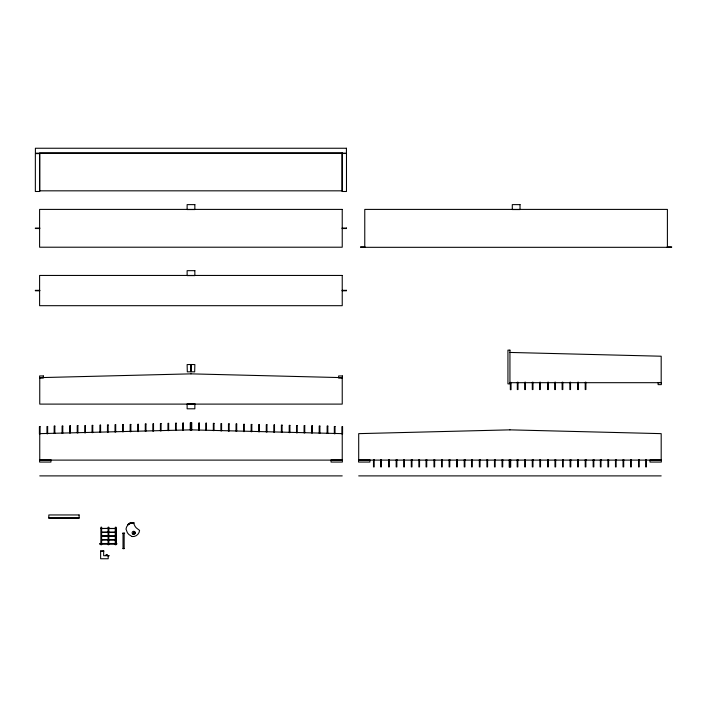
<?xml version="1.0" encoding="UTF-8"?>
<svg xmlns="http://www.w3.org/2000/svg" width="707" height="707" viewBox="0 0 707 707"><rect width="100%" height="100%" fill="white"/><g stroke="black" fill="none" stroke-linecap="round" stroke-linejoin="round"><path stroke-width="1.06" d="M128.488 524.47L128.515 524.444A2.89 2.89 0 0 1 128.921 524.143L129.434 523.843A5.806 5.806 0 0 1 131.281 523.127L131.944 523.039A2.731 2.731 0 0 1 132.324 522.994L132.368 522.994M128.409 524.55L127.614 524.762L128.374 524.055A19.186 19.186 0 0 1 129.098 523.516L129.469 523.277A3.508 3.508 0 0 1 130.079 522.994M132.624 522.986L132.677 522.977A4.251 4.251 0 0 1 133.543 523.012M509.941 382.69L661.186 382.69L661.186 356.222L509.941 352.44M39.751 475.891L342.232 475.891M358.705 475.891L661.186 475.891M48.783 517.992L79.157 517.992M100.88 528.438L116.001 528.438L116.001 543.559M101.72 528.562L108.021 528.438M108.86 528.562L115.161 528.562M101.72 532.221L108.021 532.221L101.72 532.344M108.86 532.221L115.161 532.221M108.86 532.344L115.161 532.344M101.72 535.994L108.021 535.994L101.72 536.127M108.86 535.994L115.161 535.994M108.86 536.127L115.161 536.127M101.72 539.777L108.021 539.777L101.72 539.901M108.86 539.777L115.161 539.777M108.86 539.901L115.161 539.901M123.018 548.544L124.149 548.491M108.198 556.109L109.214 555.72L103.655 555.729L103.655 551.195M133.535 523.021L133.605 523.03A4.702 4.702 0 0 1 134.18 523.145L134.259 522.88A4.065 4.065 0 0 0 133.013 522.623L132.836 522.614A7.892 7.892 0 0 0 130.07 522.968M667.399 247.211L667.399 209.405L364.768 209.405L364.768 247.211M667.258 247.317L667.258 246.858L671.65 246.858L671.65 247.317L360.517 247.317L360.517 246.858L364.909 246.858L364.909 247.317M509.994 459.78L509.888 467.035M191.049 422.901L191.049 430.156M190.934 422.901L190.934 430.156M124.149 533.37L124.149 548.659L123.018 548.659L123.018 533.37M108.198 555.72L108.198 558.751L100.633 558.751L100.633 551.195M191.173 364.494L190.987 371.767L187.302 371.855L187.125 364.582L190.81 364.494L190.987 371.767L194.681 371.855L194.858 364.582L191.173 364.494M190.987 373.853L39.751 377.635L39.751 404.104L342.232 404.104L342.232 377.635L190.987 373.853M190.987 429.856L39.751 433.638L39.751 460.107L342.232 460.107L342.232 433.638L190.987 429.856M509.941 429.856L358.705 433.638L358.705 460.107L661.186 460.107L661.186 433.638L509.941 429.856M346.43 148.249L35.403 148.249L35.403 153.172L346.43 153.172L346.43 148.249M342.232 153.021L39.601 153.021L39.601 190.828L342.232 190.828L342.232 153.021M346.483 153.49L342.091 153.49L342.091 191.491L346.483 191.491L346.483 153.49M39.742 153.613L35.35 153.613L35.35 191.491L39.742 191.491L39.742 153.613M194.858 204.623L187.125 204.623L187.125 209.555L194.858 209.555L194.858 204.623M520.025 204.623L512.292 204.623L512.292 209.555L520.025 209.555L520.025 204.623M342.232 209.405L39.601 209.405L39.601 247.211L342.232 247.211L342.232 209.405M39.742 228.061L35.35 228.061L35.35 228.529L39.742 228.529L39.742 228.061M346.483 228.061L342.091 228.061L342.091 228.529L346.483 228.529L346.483 228.061M194.858 270.666L187.125 270.666L187.125 275.597L194.858 275.597L194.858 270.666M342.232 275.447L39.601 275.447L39.601 305.689L342.232 305.689L342.232 275.447M39.742 290.33L35.35 290.33L35.35 290.789L39.742 290.789L39.742 290.33M346.483 290.33L342.091 290.33L342.091 290.789L346.483 290.789L346.483 290.33M509.941 350.142L507.935 350.142L507.935 383.866L509.941 383.866L509.941 350.142M43.33 375.947L39.601 375.947L39.601 378.033L43.33 378.033L43.33 375.947M342.382 375.947L338.653 375.947L338.653 378.033L342.382 378.033L342.382 375.947M518.01 382.293L517.321 382.293L517.321 389.557L518.01 389.557L518.01 382.293M525.407 382.293L524.727 382.293L524.727 389.557L525.407 389.557L525.407 382.293M532.972 382.293L532.291 382.293L532.291 389.557L532.972 389.557L532.972 382.293M540.281 382.293L539.591 382.293L539.591 389.557L540.281 389.557L540.281 382.293M548.323 382.293L547.642 382.293L547.642 389.557L548.323 389.557L548.323 382.293M555.41 382.293L554.721 382.293L554.721 389.557L555.41 389.557L555.41 382.293M562.816 382.293L562.136 382.293L562.136 389.557L562.816 389.557L562.816 382.293M570.531 382.293L569.851 382.293L569.851 389.557L570.531 389.557L570.531 382.293M578.344 382.293L577.663 382.293L577.663 389.557L578.344 389.557L578.344 382.293M585.9 382.293L585.219 382.293L585.219 389.557L585.9 389.557L585.9 382.293M511.037 382.425L510.348 382.425L510.348 389.69L511.037 389.69L511.037 382.425M661.337 382.558L658.111 382.558L658.111 384.635L661.337 384.635L661.337 382.558M194.858 403.874L187.125 403.874L187.125 408.805L194.858 408.805L194.858 403.874M191.73 422.901L190.254 422.901L190.254 430.156L191.73 430.156L191.73 422.901M183.343 423.06L182.662 423.06L182.662 430.324L183.343 430.324L183.343 423.06M199.321 423.06L198.64 423.06L198.64 430.324L199.321 430.324L199.321 423.06M176.211 423.193L175.522 423.193L175.522 430.457L176.211 430.457L176.211 423.193M206.453 423.193L205.772 423.193L205.772 430.457L206.453 430.457L206.453 423.193M168.646 423.352L167.966 423.352L167.966 430.616L168.646 430.616L168.646 423.352M214.018 423.352L213.337 423.352L213.337 430.616L214.018 430.616L214.018 423.352M161.081 423.617L160.401 423.617L160.401 430.872L161.081 430.872L161.081 423.617M221.583 423.617L220.902 423.617L220.902 430.872L221.583 430.872L221.583 423.617M145.96 423.953L145.28 423.953L145.28 431.217L145.96 431.217L145.96 423.953M153.525 423.855L152.836 423.855L152.836 431.111L153.525 431.111L153.525 423.855M229.139 423.855L228.458 423.855L228.458 431.111L229.139 431.111L229.139 423.855M236.704 423.953L236.023 423.953L236.023 431.217L236.704 431.217L236.704 423.953M138.395 424.306L137.715 424.306L137.715 431.57L138.395 431.57L138.395 424.306M244.268 424.306L243.588 424.306L243.588 431.57L244.268 431.57L244.268 424.306M123.274 424.518L122.594 424.518L122.594 431.774L123.274 431.774L123.274 424.518M130.839 424.439L130.15 424.439L130.15 431.703L130.839 431.703L130.839 424.439M251.825 424.439L251.144 424.439L251.144 431.703L251.825 431.703L251.825 424.439M259.389 424.518L258.709 424.518L258.709 431.774L259.389 431.774L259.389 424.518M115.709 424.739L115.029 424.739L115.029 431.995L115.709 431.995L115.709 424.739M266.954 424.739L266.274 424.739L266.274 431.995L266.954 431.995L266.954 424.739M108.153 424.942L107.464 424.942L107.464 432.198L108.153 432.198L108.153 424.942M274.51 424.942L273.83 424.942L273.83 432.198L274.51 432.198L274.51 424.942M100.588 425.137L99.908 425.137L99.908 432.401L100.588 432.401L100.588 425.137M282.075 425.137L281.395 425.137L281.395 432.401L282.075 432.401L282.075 425.137M92.758 425.367L92.078 425.367L92.078 432.622L92.758 432.622L92.758 425.367M289.905 425.367L289.216 425.367L289.216 432.622L289.905 432.622L289.905 425.367M85.467 425.57L84.778 425.57L84.778 432.825L85.467 432.825L85.467 425.57M297.205 425.57L296.516 425.57L296.516 432.825L297.205 432.825L297.205 425.57M77.903 425.632L77.222 425.632L77.222 432.887L77.903 432.887L77.903 425.632M304.761 425.632L304.081 425.632L304.081 432.887L304.761 432.887L304.761 425.632M70.338 425.764L69.657 425.764L69.657 433.029L70.338 433.029L70.338 425.764M312.326 425.764L311.646 425.764L311.646 433.029L312.326 433.029L312.326 425.764M54.846 426.074L54.165 426.074L54.165 433.329L54.846 433.329L54.846 426.074M62.782 426.056L62.092 426.056L62.092 433.32L62.782 433.32L62.782 426.056M319.891 426.056L319.202 426.056L319.202 433.32L319.891 433.32L319.891 426.056M327.818 426.074L327.129 426.074L327.129 433.329L327.818 433.329L327.818 426.074M47.652 426.498L46.971 426.498L46.971 433.762L47.652 433.762L47.652 426.498M335.012 426.498L334.331 426.498L334.331 433.762L335.012 433.762L335.012 426.498M40.087 426.683L39.406 426.683L39.406 433.948L40.087 433.948L40.087 426.683M342.577 426.683L341.888 426.683L341.888 433.948L342.577 433.948L342.577 426.683M374.171 459.647L373.482 459.647L373.482 466.912L374.171 466.912L374.171 459.647M381.356 459.647L380.675 459.647L380.675 466.912L381.356 466.912L381.356 459.647M389.292 459.647L388.611 459.647L388.611 466.912L389.292 466.912L389.292 459.647M396.857 459.647L396.167 459.647L396.167 466.912L396.857 466.912L396.857 459.647M404.413 459.647L403.732 459.647L403.732 466.912L404.413 466.912L404.413 459.647M411.978 459.647L411.297 459.647L411.297 466.912L411.978 466.912L411.978 459.647M419.543 459.647L418.853 459.647L418.853 466.912L419.543 466.912L419.543 459.647M426.728 459.647L426.047 459.647L426.047 466.912L426.728 466.912L426.728 459.647M434.664 459.647L433.983 459.647L433.983 466.912L434.664 466.912L434.664 459.647M442.228 459.647L441.539 459.647L441.539 466.912L442.228 466.912L442.228 459.647M449.785 459.647L449.104 459.647L449.104 466.912L449.785 466.912L449.785 459.647M457.349 459.647L456.669 459.647L456.669 466.912L457.349 466.912L457.349 459.647M464.914 459.647L464.225 459.647L464.225 466.912L464.914 466.912L464.914 459.647M472.241 459.647L471.56 459.647L471.56 466.912L472.241 466.912L472.241 459.647M480.035 459.647L479.355 459.647L479.355 466.912L480.035 466.912L480.035 459.647M487.6 459.647L486.911 459.647L486.911 466.912L487.6 466.912L487.6 459.647M495.156 459.647L494.476 459.647L494.476 466.912L495.156 466.912L495.156 459.647M502.721 459.647L502.041 459.647L502.041 466.912L502.721 466.912L502.721 459.647M517.842 459.647L517.162 459.647L517.162 466.912L517.842 466.912L517.842 459.647M525.407 459.647L524.727 459.647L524.727 466.912L525.407 466.912L525.407 459.647M532.972 459.647L532.291 459.647L532.291 466.912L532.972 466.912L532.972 459.647M540.528 459.647L539.848 459.647L539.848 466.912L540.528 466.912L540.528 459.647M548.323 459.647L547.642 459.647L547.642 466.912L548.323 466.912L548.323 459.647M555.658 459.647L554.977 459.647L554.977 466.912L555.658 466.912L555.658 459.647M563.214 459.647L562.533 459.647L562.533 466.912L563.214 466.912L563.214 459.647M570.779 459.647L570.098 459.647L570.098 466.912L570.779 466.912L570.779 459.647M578.344 459.647L577.663 459.647L577.663 466.912L578.344 466.912L578.344 459.647M585.9 459.647L585.219 459.647L585.219 466.912L585.9 466.912L585.9 459.647M593.836 459.647L593.155 459.647L593.155 466.912L593.836 466.912L593.836 459.647M601.03 459.647L600.349 459.647L600.349 466.912L601.03 466.912L601.03 459.647M608.594 459.647L607.905 459.647L607.905 466.912L608.594 466.912L608.594 459.647M616.151 459.647L615.47 459.647L615.47 466.912L616.151 466.912L616.151 459.647M623.715 459.647L623.035 459.647L623.035 466.912L623.715 466.912L623.715 459.647M631.28 459.647L630.591 459.647L630.591 466.912L631.28 466.912L631.28 459.647M639.208 459.647L638.527 459.647L638.527 466.912L639.208 466.912L639.208 459.647M646.401 459.647L645.721 459.647L645.721 466.912L646.401 466.912L646.401 459.647M510.684 459.78L509.208 459.78L509.208 467.035L510.684 467.035L510.684 459.78M50.939 459.974L39.601 459.974L39.601 462.06L50.939 462.06L50.939 459.974M342.382 459.974L331.035 459.974L331.035 462.06L342.382 462.06L342.382 459.974M369.894 459.974L358.555 459.974L358.555 462.06L369.894 462.06L369.894 459.974M661.337 459.974L649.989 459.974L649.989 462.06L661.337 462.06L661.337 459.974M79.096 514.952L48.845 514.952L48.783 518.107L79.157 518.107L79.096 514.952M101.622 527.281L100.862 527.281L100.862 544.752L101.622 544.752L101.622 527.281M108.816 527.272L108.065 527.272L108.065 544.735L108.816 544.735L108.816 527.272M116.019 527.281L115.259 527.281L115.259 544.752L116.019 544.752L116.019 527.281M124.609 533.237L122.488 533.334L124.609 533.237M116.717 543.497L99.687 543.497L99.687 544.213L116.717 544.213L116.717 543.497M103.823 551.027L100.535 551.168L103.823 551.027M107.004 554.474L106.112 554.924L107.004 554.474M132.147 536.56L129.072 534.678A10.658 10.658 0 0 1 127.295 532.521L126.014 529.11A6.823 6.823 0 0 1 133.464 522.977L135.019 526.255A14.255 14.255 0 0 0 136.318 527.917L139.597 530.427A6.823 6.823 0 0 1 132.147 536.56M133.605 533.308A0.893 0.893 0 0 0 134.834 533.617A0.99 0.99 0 0 0 135.134 532.389A0.893 0.893 0 0 0 133.915 532.079A0.893 0.893 0 0 0 133.605 533.308M132.889 534.165A1.547 1.547 0 0 0 135.205 532.839A1.547 1.547 0 0 0 132.898 531.496A1.547 1.547 0 0 0 132.889 534.165"/></g></svg>
